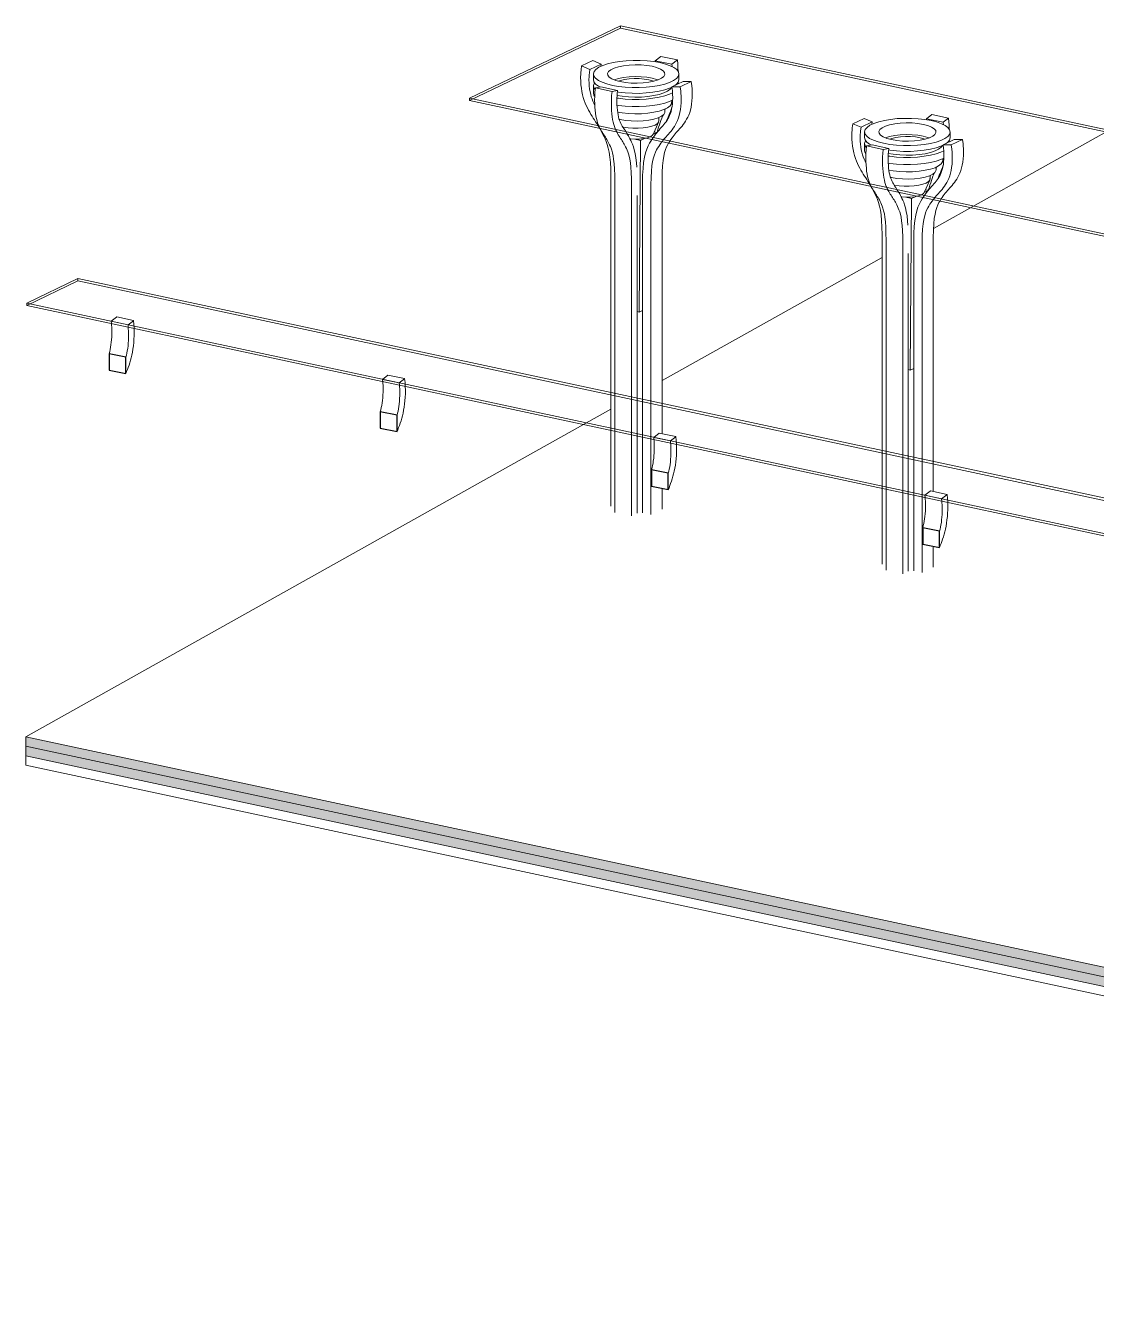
# Model space of a CAD drawing. Header units: millimetres. Extents: x -41144 to 51378, y -11813 to 34443.
# Drawn here: x -41144 to -30511, y -697 to 12104 of the extents above; entities that cross this region are included whole.
import ezdxf

# ---------------------------------------------------------------- set-up
doc = ezdxf.new("R2010")
doc.units = ezdxf.units.MM
for name, color, linetype, lineweight in [('A-FLOR', 192, 'Continuous', 9), ('A-FLOR-FNSH', 192, 'Continuous', 35), ('A-FLOR-MCUT', 51, 'Continuous', 9), ('A-FLOR-PATT', 8, 'Continuous', 35), ('A-GENM', 13, 'Continuous', 9), ('A-GLAZ-CURT', 52, 'Continuous', 9)]:
    doc.layers.add(name, color=color, linetype=linetype, lineweight=lineweight)

# ---------------------------------------------------------------- blocks, each defined once
blk = doc.blocks.new('Family8 - COLUMN-V49-3D Section 2')
at = {"layer": 'A-GENM'}
for p, q in [((-32817, 11182), (-32928, 11129)), ((-32846, 11095), (-32735, 11148)), ((-32817, 11182), (-32735, 11148)), ((-32735, 11148), (-32739, 11124)), ((-32198, 11180), (-32143, 11223)), ((-32197, 11170), (-32198, 11180)), ((-32198, 11180), (-32032, 11145)), ((-31977, 11187), (-32143, 11223)), ((-31977, 11187), (-32032, 11145)), ((-32032, 11145), (-32029, 11121)), ((-32846, 11095), (-32928, 11129)), ((-32811, 11049), (-32811, 10992)), ((-31962, 10992), (-31962, 11049)), ((-32811, 10932), (-32811, 10861)), ((-32792, 10912), (-32737, 10922)), ((-32792, 10912), (-32626, 10876)), ((-32571, 10886), (-32737, 10922)), ((-32571, 10886), (-32626, 10876)), ((-31921, 10974), (-32032, 10921)), ((-31950, 10920), (-32032, 10921)), ((-31972, 10962), (-31967, 10953)), ((-31950, 10920), (-31839, 10973)), ((-31921, 10974), (-31839, 10973)), ((-32033, 10766), (-32033, 10786)), ((-32102, 10671), (-32102, 10699)), ((-32545, 10596), (-32555, 10598)), ((-32512, 10521), (-32521, 10523)), ((-32220, 10447), (-32163, 10571)), ((-32161, 10581), (-32161, 10616)), ((-32401, 10401), (-32344, 10389)), ((-32358, 8684), (-32344, 10389)), ((-32344, 10389), (-32303, 10408)), ((-32220, 10448), (-32180, 10468)), ((-32178, 10469), (-32207, 10475)), ((-32638, 10030), (-32638, 7884)), ((-32129, 9999), (-32129, 7775)), ((-32598, 7876), (-32598, 9969)), ((-32432, 9933), (-32432, 7840)), ((-32323, 9963), (-32323, 7817)), ((-32240, 7799), (-32240, 9946)), ((-32377, 9842), (-32377, 7828)), ((-32358, 8684), (-32377, 8688)), ((-32323, 8700), (-32358, 8684)), ((-32638, 7884), (-32638, 7508)), ((-32598, 7500), (-32598, 7876)), ((-32432, 7840), (-32432, 7464)), ((-32377, 7828), (-32377, 7452)), ((-32323, 7817), (-32323, 7441)), ((-32240, 7423), (-32240, 7799)), ((-32129, 7775), (-32129, 7476)), ((-32638, 7508), (-32638, 6756)), ((-32598, 6694), (-32598, 7500)), ((-32432, 7464), (-32432, 6659)), ((-32377, 7452), (-32377, 6685)), ((-32323, 7441), (-32323, 6689)), ((-32240, 6671), (-32240, 7423)), ((-32129, 6933), (-32129, 6724))]:
    blk.add_line(p, q, dxfattribs=at)
for points in [[(-32622, 10936, 0), (-32677, 10950, 0), (-32724, 10966, 0), (-32762, 10985, 0), (-32790, 11006, 0), (-32806, 11028, 0), (-32811, 11050, 0), (-32805, 11072, 0), (-32787, 11094, 0), (-32758, 11115, 0), (-32719, 11133, 0), (-32671, 11150, 0), (-32615, 11163, 0), (-32553, 11174, 0), (-32487, 11181, 0), (-32417, 11184, 0), (-32347, 11184, 0), (-32278, 11180, 0), (-32212, 11173, 0), (-32151, 11162, 0)], [(-32545, 10973, 0), (-32590, 10985, 0), (-32627, 11000, 0), (-32654, 11017, 0), (-32668, 11036, 0), (-32671, 11055, 0), (-32660, 11073, 0), (-32638, 11091, 0), (-32605, 11107, 0), (-32563, 11120, 0), (-32512, 11130, 0), (-32457, 11137, 0), (-32398, 11140, 0), (-32338, 11138, 0), (-32281, 11133, 0), (-32228, 11124, 0)], [(-32151, 11162, 0), (-32096, 11148, 0), (-32049, 11131, 0), (-32011, 11112, 0), (-31983, 11092, 0), (-31967, 11070, 0), (-31962, 11047, 0), (-31968, 11025, 0), (-31986, 11003, 0), (-32015, 10983, 0), (-32054, 10964, 0), (-32102, 10948, 0), (-32158, 10934, 0), (-32220, 10924, 0), (-32286, 10917, 0), (-32356, 10913, 0), (-32426, 10913, 0), (-32495, 10917, 0), (-32561, 10925, 0), (-32622, 10936, 0)], [(-31972, 11119, 0), (-31973, 11148, 0), (-31977, 11187, 0)], [(-32936, 11060, 0), (-32937, 11050, 0), (-32938, 11012, 0), (-32937, 10976, 0), (-32935, 10941, 0), (-32931, 10907, 0), (-32926, 10874, 0), (-32919, 10843, 0), (-32912, 10814, 0), (-32903, 10786, 0), (-32893, 10760, 0), (-32882, 10735, 0), (-32871, 10711, 0), (-32860, 10689, 0), (-32848, 10668, 0), (-32836, 10648, 0), (-32824, 10629, 0), (-32812, 10610, 0), (-32800, 10592, 0), (-32789, 10575, 0), (-32778, 10557, 0), (-32768, 10540, 0), (-32757, 10523, 0), (-32749, 10509, 0)], [(-32928, 11129, 0), (-32934, 11089, 0), (-32936, 11060, 0)], [(-32798, 10741, 0), (-32807, 10760, 0), (-32816, 10780, 0), (-32824, 10801, 0), (-32832, 10823, 0), (-32838, 10847, 0), (-32844, 10873, 0), (-32849, 10900, 0), (-32852, 10929, 0), (-32854, 10959, 0), (-32855, 10991, 0), (-32854, 11024, 0), (-32853, 11042, 0)], [(-32853, 11042, 0), (-32851, 11059, 0), (-32846, 11095, 0)], [(-32604, 10990, 0), (-32563, 11003, 0), (-32512, 11013, 0), (-32457, 11020, 0), (-32398, 11023, 0), (-32338, 11021, 0), (-32281, 11016, 0), (-32228, 11007, 0)], [(-32228, 11124, 0), (-32183, 11112, 0), (-32146, 11097, 0), (-32119, 11080, 0), (-32105, 11062, 0), (-32103, 11043, 0), (-32113, 11024, 0), (-32135, 11006, 0), (-32168, 10990, 0), (-32210, 10977, 0), (-32261, 10967, 0), (-32316, 10960, 0), (-32375, 10958, 0), (-32435, 10959, 0), (-32492, 10964, 0), (-32545, 10973, 0)], [(-31970, 11074, 0), (-31971, 11110, 0), (-31972, 11119, 0)], [(-32811, 10993, 0), (-32806, 10971, 0), (-32790, 10949, 0), (-32762, 10928, 0), (-32747, 10920, 0)], [(-32795, 10894, 0), (-32806, 10911, 0), (-32811, 10933, 0), (-32805, 10955, 0), (-32801, 10962, 0)], [(-32798, 10839, 0), (-32796, 10869, 0), (-32792, 10912, 0)], [(-32037, 10915, 0), (-32050, 10897, 0), (-32076, 10878, 0), (-32112, 10860, 0), (-32158, 10845, 0), (-32211, 10833, 0), (-32270, 10825, 0), (-32334, 10820, 0), (-32399, 10818, 0), (-32463, 10821, 0), (-32526, 10828, 0), (-32576, 10836, 0)], [(-32576, 10830, 0), (-32575, 10848, 0), (-32571, 10886, 0)], [(-32573, 10870, 0), (-32561, 10868, 0), (-32495, 10860, 0), (-32426, 10856, 0), (-32356, 10856, 0), (-32286, 10860, 0), (-32220, 10867, 0), (-32158, 10877, 0), (-32102, 10891, 0), (-32054, 10907, 0), (-32030, 10918, 0)], [(-32561, 10977, 0), (-32541, 10984, 0), (-32501, 10994, 0), (-32455, 11000, 0), (-32405, 11003, 0), (-32355, 11003, 0), (-32306, 10999, 0), (-32261, 10992, 0)], [(-32261, 10992, 0), (-32223, 10981, 0), (-32211, 10977, 0)], [(-32228, 11007, 0), (-32183, 10995, 0), (-32168, 10990, 0)], [(-31831, 10900, 0), (-31830, 10891, 0), (-31829, 10852, 0), (-31830, 10816, 0), (-31832, 10782, 0), (-31836, 10749, 0), (-31841, 10719, 0), (-31848, 10691, 0), (-31855, 10665, 0), (-31864, 10641, 0), (-31874, 10619, 0), (-31885, 10599, 0), (-31896, 10580, 0), (-31907, 10563, 0), (-31919, 10547, 0), (-31931, 10532, 0), (-31943, 10517, 0), (-31955, 10504, 0), (-31967, 10491, 0), (-31978, 10478, 0), (-31989, 10466, 0), (-31999, 10453, 0), (-32010, 10440, 0), (-32020, 10427, 0), (-32030, 10413, 0), (-32041, 10398, 0), (-32051, 10383, 0)], [(-32032, 10921, 0), (-32027, 10883, 0), (-32025, 10865, 0)], [(-32002, 10934, 0), (-31986, 10946, 0), (-31968, 10968, 0), (-31962, 10990, 0), (-31962, 10992, 0)], [(-31942, 10847, 0), (-31944, 10878, 0), (-31950, 10920, 0)], [(-31839, 10973, 0), (-31833, 10931, 0), (-31831, 10900, 0)], [(-32799, 10829, 0), (-32806, 10840, 0), (-32811, 10862, 0)], [(-32746, 10509, 0), (-32754, 10525, 0), (-32762, 10543, 0), (-32769, 10562, 0), (-32775, 10583, 0), (-32781, 10606, 0), (-32786, 10631, 0), (-32791, 10659, 0), (-32794, 10688, 0), (-32797, 10720, 0), (-32798, 10754, 0), (-32799, 10790, 0), (-32798, 10829, 0), (-32798, 10839, 0)], [(-32632, 10803, 0), (-32632, 10793, 0), (-32633, 10755, 0), (-32632, 10719, 0), (-32631, 10685, 0), (-32628, 10653, 0), (-32625, 10623, 0), (-32620, 10596, 0), (-32615, 10570, 0), (-32609, 10547, 0), (-32603, 10526, 0), (-32596, 10507, 0), (-32588, 10490, 0), (-32580, 10474, 0)], [(-32626, 10876, 0), (-32630, 10834, 0), (-32632, 10803, 0)], [(-32024, 10861, 0), (-32054, 10847, 0), (-32102, 10831, 0), (-32158, 10817, 0), (-32220, 10807, 0), (-32286, 10799, 0), (-32356, 10796, 0), (-32426, 10796, 0), (-32495, 10800, 0), (-32561, 10808, 0), (-32577, 10810, 0)], [(-32473, 10450, 0), (-32479, 10459, 0), (-32487, 10471, 0), (-32494, 10483, 0), (-32502, 10496, 0), (-32510, 10508, 0), (-32518, 10520, 0), (-32525, 10532, 0), (-32532, 10545, 0), (-32539, 10558, 0), (-32545, 10572, 0), (-32551, 10588, 0), (-32557, 10604, 0), (-32562, 10622, 0), (-32566, 10643, 0), (-32570, 10665, 0), (-32573, 10690, 0), (-32575, 10717, 0), (-32577, 10746, 0), (-32577, 10778, 0), (-32577, 10812, 0), (-32576, 10830, 0)], [(-32023, 10790, 0), (-32054, 10776, 0), (-32102, 10760, 0), (-32158, 10746, 0), (-32220, 10735, 0), (-32286, 10728, 0), (-32356, 10725, 0), (-32426, 10725, 0), (-32495, 10729, 0), (-32561, 10737, 0), (-32577, 10739, 0)], [(-32034, 10772, 0), (-32036, 10751, 0), (-32050, 10731, 0), (-32076, 10712, 0), (-32112, 10694, 0), (-32158, 10680, 0), (-32211, 10668, 0), (-32270, 10659, 0), (-32334, 10654, 0), (-32399, 10653, 0), (-32463, 10655, 0), (-32526, 10662, 0), (-32571, 10669, 0)], [(-32025, 10865, 0), (-32024, 10847, 0), (-32023, 10813, 0), (-32024, 10782, 0), (-32026, 10752, 0), (-32029, 10725, 0), (-32034, 10700, 0), (-32040, 10676, 0), (-32046, 10655, 0), (-32054, 10636, 0), (-32062, 10619, 0), (-32071, 10603, 0), (-32080, 10587, 0), (-32090, 10573, 0), (-32101, 10559, 0), (-32112, 10546, 0), (-32123, 10532, 0), (-32135, 10519, 0), (-32147, 10506, 0), (-32159, 10492, 0), (-32170, 10479, 0), (-32182, 10465, 0), (-32194, 10450, 0), (-32205, 10435, 0), (-32217, 10419, 0)], [(-32129, 10376, 0), (-32121, 10387, 0), (-32110, 10400, 0), (-32100, 10413, 0), (-32089, 10425, 0), (-32078, 10438, 0), (-32066, 10451, 0), (-32054, 10464, 0), (-32042, 10478, 0), (-32030, 10493, 0), (-32018, 10510, 0), (-32007, 10527, 0), (-31996, 10546, 0), (-31985, 10566, 0), (-31975, 10588, 0), (-31966, 10612, 0), (-31959, 10638, 0), (-31952, 10666, 0), (-31947, 10696, 0), (-31943, 10729, 0), (-31940, 10763, 0), (-31940, 10799, 0), (-31941, 10837, 0), (-31942, 10847, 0)], [(-32102, 10673, 0), (-32103, 10665, 0), (-32113, 10647, 0), (-32135, 10629, 0), (-32168, 10613, 0), (-32210, 10600, 0), (-32261, 10590, 0), (-32316, 10583, 0), (-32375, 10580, 0), (-32435, 10582, 0), (-32492, 10587, 0), (-32545, 10596, 0)], [(-32120, 10641, 0), (-32124, 10629, 0), (-32132, 10609, 0), (-32140, 10588, 0), (-32148, 10566, 0), (-32155, 10544, 0), (-32163, 10520, 0), (-32171, 10495, 0), (-32179, 10469, 0)], [(-32095, 10703, 0), (-32101, 10688, 0), (-32102, 10684, 0)], [(-32084, 10582, 0), (-32077, 10600, 0), (-32070, 10619, 0), (-32062, 10637, 0), (-32055, 10656, 0), (-32047, 10676, 0), (-32039, 10697, 0), (-32031, 10718, 0)], [(-32749, 10509, 0), (-32747, 10505, 0), (-32737, 10487, 0), (-32726, 10468, 0), (-32716, 10448, 0), (-32705, 10426, 0), (-32694, 10403, 0), (-32683, 10377, 0), (-32673, 10347, 0), (-32663, 10312, 0), (-32655, 10271, 0), (-32648, 10224, 0), (-32643, 10169, 0), (-32639, 10104, 0), (-32638, 10030, 0)], [(-32598, 9969, 0), (-32599, 10042, 0), (-32601, 10104, 0), (-32605, 10157, 0), (-32610, 10201, 0), (-32615, 10237, 0), (-32622, 10266, 0), (-32629, 10291, 0), (-32636, 10311, 0), (-32643, 10329, 0), (-32650, 10345, 0), (-32657, 10359, 0), (-32664, 10373, 0), (-32671, 10385, 0), (-32678, 10398, 0), (-32685, 10409, 0), (-32692, 10421, 0), (-32699, 10432, 0), (-32707, 10444, 0), (-32714, 10455, 0), (-32722, 10468, 0), (-32730, 10480, 0), (-32738, 10494, 0), (-32746, 10508, 0)], [(-32162, 10587, 0), (-32163, 10571, 0), (-32176, 10556, 0), (-32199, 10541, 0), (-32232, 10529, 0), (-32272, 10519, 0), (-32318, 10513, 0), (-32368, 10509, 0), (-32418, 10510, 0), (-32467, 10514, 0), (-32512, 10521, 0)], [(-32580, 10472, 0), (-32572, 10459, 0), (-32564, 10445, 0), (-32556, 10432, 0), (-32548, 10420, 0), (-32541, 10408, 0), (-32533, 10397, 0), (-32526, 10385, 0), (-32519, 10374, 0), (-32512, 10362, 0), (-32505, 10350, 0), (-32498, 10337, 0), (-32491, 10324, 0), (-32484, 10309, 0), (-32477, 10293, 0), (-32470, 10276, 0), (-32462, 10255, 0), (-32456, 10231, 0), (-32449, 10201, 0), (-32444, 10165, 0), (-32439, 10121, 0), (-32435, 10069, 0), (-32433, 10007, 0), (-32432, 9933, 0)], [(-32381, 10122, 0), (-32384, 10166, 0), (-32390, 10216, 0), (-32397, 10258, 0), (-32405, 10295, 0), (-32414, 10325, 0), (-32423, 10350, 0), (-32432, 10371, 0), (-32440, 10388, 0), (-32448, 10404, 0), (-32456, 10419, 0), (-32463, 10433, 0), (-32471, 10446, 0), (-32473, 10450, 0)], [(-32291, 10410, 0), (-32312, 10406, 0), (-32354, 10402, 0), (-32398, 10401, 0), (-32441, 10404, 0), (-32449, 10405, 0)], [(-32231, 10398, 0), (-32241, 10383, 0), (-32254, 10361, 0), (-32267, 10335, 0), (-32281, 10303, 0), (-32293, 10265, 0), (-32303, 10221, 0), (-32312, 10170, 0), (-32318, 10111, 0), (-32322, 10043, 0), (-32323, 9963, 0)], [(-32246, 10425, 0), (-32275, 10414, 0), (-32291, 10410, 0)], [(-32218, 10451, 0), (-32227, 10437, 0), (-32246, 10425, 0)], [(-32240, 9946, 0), (-32239, 10019, 0), (-32235, 10082, 0), (-32230, 10135, 0), (-32223, 10179, 0), (-32214, 10216, 0), (-32205, 10247, 0), (-32195, 10273, 0), (-32184, 10294, 0), (-32173, 10313, 0), (-32162, 10330, 0), (-32152, 10345, 0), (-32141, 10360, 0), (-32131, 10374, 0), (-32129, 10376, 0)], [(-32217, 10419, 0), (-32229, 10401, 0), (-32231, 10398, 0)], [(-32051, 10383, 0), (-32062, 10366, 0), (-32064, 10362, 0)], [(-32064, 10362, 0), (-32073, 10347, 0), (-32084, 10326, 0), (-32094, 10300, 0), (-32104, 10269, 0), (-32112, 10232, 0), (-32119, 10188, 0), (-32125, 10135, 0), (-32128, 10072, 0), (-32129, 9999, 0)]]:
    blk.add_polyline3d(points, dxfattribs=at)
blk = doc.blocks.new('Family8 - COLUMN-V50-3D Section 2')
at = {"layer": 'A-GENM'}
for p, q in [((-34892, 11756), (-34837, 11799)), ((-34671, 11764), (-34837, 11799)), ((-35511, 11758), (-35622, 11705)), ((-35540, 11671), (-35622, 11705)), ((-35540, 11671), (-35429, 11724)), ((-35511, 11758), (-35429, 11724)), ((-35429, 11724), (-35433, 11700)), ((-34891, 11746), (-34892, 11756)), ((-34892, 11756), (-34726, 11721)), ((-34671, 11764), (-34726, 11721)), ((-34726, 11721), (-34723, 11698)), ((-35505, 11625), (-35505, 11568)), ((-34615, 11550), (-34726, 11497)), ((-34666, 11538), (-34661, 11529)), ((-34656, 11568), (-34656, 11625)), ((-34644, 11496), (-34533, 11549)), ((-34615, 11550), (-34533, 11549)), ((-35505, 11508), (-35505, 11437)), ((-35486, 11488), (-35431, 11498)), ((-35486, 11488), (-35320, 11452)), ((-35265, 11462), (-35431, 11498)), ((-35265, 11462), (-35320, 11452)), ((-34644, 11496), (-34726, 11497)), ((-34796, 11247), (-34796, 11275)), ((-34727, 11342), (-34727, 11362)), ((-35239, 11172), (-35249, 11174)), ((-34913, 11023), (-34857, 11147)), ((-34855, 11157), (-34855, 11192)), ((-35206, 11097), (-35215, 11100)), ((-34914, 11024), (-34874, 11044)), ((-34872, 11045), (-34901, 11051)), ((-35095, 10977), (-35038, 10965)), ((-35052, 9260), (-35038, 10965)), ((-35038, 10965), (-34997, 10984)), ((-35332, 10607), (-35332, 8460)), ((-35292, 8452), (-35292, 10545)), ((-35126, 10509), (-35126, 8416)), ((-35017, 10540), (-35017, 8393)), ((-34934, 8375), (-34934, 10522)), ((-34823, 10575), (-34823, 8351)), ((-35071, 10418), (-35071, 8404)), ((-35052, 9260), (-35071, 9264)), ((-35017, 9276), (-35052, 9260)), ((-35332, 8460), (-35332, 8084)), ((-35292, 8076), (-35292, 8452)), ((-35126, 8416), (-35126, 8040)), ((-35071, 8404), (-35071, 8028)), ((-35017, 8393), (-35017, 8017)), ((-34934, 7999), (-34934, 8375)), ((-34823, 8351), (-34823, 8052)), ((-35332, 8084), (-35332, 7332)), ((-35292, 7270), (-35292, 8076)), ((-35126, 8040), (-35126, 7235)), ((-35071, 8028), (-35071, 7261)), ((-35017, 8017), (-35017, 7265)), ((-34934, 7247), (-34934, 7999)), ((-34823, 7509), (-34823, 7300))]:
    blk.add_line(p, q, dxfattribs=at)
for points in [[(-35622, 11705, 0), (-35627, 11665, 0), (-35630, 11636, 0)], [(-35547, 11618, 0), (-35545, 11635, 0), (-35540, 11671, 0)], [(-35316, 11512, 0), (-35371, 11526, 0), (-35418, 11542, 0), (-35456, 11561, 0), (-35484, 11582, 0), (-35500, 11604, 0), (-35505, 11626, 0), (-35499, 11649, 0), (-35481, 11670, 0), (-35452, 11691, 0), (-35413, 11709, 0), (-35365, 11726, 0), (-35309, 11739, 0), (-35247, 11750, 0), (-35180, 11757, 0), (-35111, 11760, 0), (-35041, 11760, 0), (-34972, 11756, 0), (-34906, 11749, 0), (-34845, 11738, 0)], [(-35239, 11549, 0), (-35284, 11561, 0), (-35321, 11576, 0), (-35347, 11593, 0), (-35362, 11612, 0), (-35364, 11631, 0), (-35354, 11650, 0), (-35332, 11667, 0), (-35299, 11683, 0), (-35257, 11696, 0), (-35206, 11707, 0), (-35151, 11713, 0), (-35092, 11716, 0), (-35032, 11715, 0), (-34975, 11709, 0), (-34922, 11701, 0)], [(-34845, 11738, 0), (-34790, 11724, 0), (-34743, 11707, 0), (-34705, 11688, 0), (-34677, 11668, 0), (-34661, 11646, 0), (-34656, 11623, 0), (-34662, 11601, 0), (-34680, 11579, 0), (-34709, 11559, 0), (-34748, 11540, 0), (-34796, 11524, 0), (-34852, 11510, 0), (-34914, 11500, 0), (-34980, 11493, 0), (-35050, 11489, 0), (-35120, 11489, 0), (-35189, 11493, 0), (-35255, 11501, 0), (-35316, 11512, 0)], [(-34922, 11701, 0), (-34877, 11688, 0), (-34840, 11673, 0), (-34813, 11656, 0), (-34799, 11638, 0), (-34796, 11619, 0), (-34807, 11600, 0), (-34829, 11582, 0), (-34862, 11567, 0), (-34904, 11553, 0), (-34955, 11543, 0), (-35010, 11537, 0), (-35069, 11534, 0), (-35129, 11535, 0), (-35186, 11540, 0), (-35239, 11549, 0)], [(-34666, 11695, 0), (-34667, 11724, 0), (-34671, 11764, 0)], [(-34664, 11650, 0), (-34665, 11686, 0), (-34666, 11695, 0)], [(-35630, 11636, 0), (-35631, 11626, 0), (-35632, 11589, 0), (-35631, 11552, 0), (-35629, 11517, 0), (-35625, 11483, 0), (-35620, 11450, 0), (-35613, 11419, 0), (-35606, 11390, 0), (-35597, 11362, 0), (-35587, 11336, 0), (-35576, 11311, 0), (-35565, 11288, 0), (-35554, 11265, 0), (-35542, 11244, 0), (-35530, 11224, 0), (-35518, 11205, 0), (-35506, 11186, 0), (-35494, 11168, 0), (-35483, 11151, 0), (-35472, 11134, 0), (-35462, 11116, 0), (-35451, 11099, 0), (-35443, 11085, 0)], [(-35492, 11317, 0), (-35501, 11336, 0), (-35510, 11356, 0), (-35518, 11377, 0), (-35526, 11399, 0), (-35532, 11423, 0), (-35538, 11449, 0), (-35543, 11476, 0), (-35546, 11505, 0), (-35548, 11535, 0), (-35549, 11567, 0), (-35548, 11600, 0), (-35547, 11618, 0)], [(-35505, 11569, 0), (-35500, 11547, 0), (-35484, 11525, 0), (-35456, 11505, 0), (-35441, 11496, 0)], [(-35489, 11470, 0), (-35500, 11487, 0), (-35505, 11509, 0), (-35499, 11532, 0), (-35494, 11538, 0)], [(-35298, 11567, 0), (-35257, 11579, 0), (-35206, 11589, 0), (-35151, 11596, 0), (-35092, 11599, 0), (-35032, 11598, 0), (-34975, 11592, 0), (-34922, 11584, 0)], [(-35255, 11553, 0), (-35235, 11560, 0), (-35195, 11570, 0), (-35149, 11577, 0), (-35099, 11580, 0), (-35049, 11579, 0), (-35000, 11575, 0), (-34955, 11568, 0)], [(-34955, 11568, 0), (-34917, 11557, 0), (-34905, 11553, 0)], [(-34922, 11584, 0), (-34877, 11571, 0), (-34862, 11566, 0)], [(-34696, 11510, 0), (-34680, 11523, 0), (-34662, 11544, 0), (-34656, 11567, 0), (-34656, 11568, 0)], [(-34533, 11549, 0), (-34527, 11507, 0), (-34525, 11476, 0)], [(-35493, 11405, 0), (-35500, 11416, 0), (-35505, 11438, 0)], [(-35440, 11085, 0), (-35448, 11101, 0), (-35456, 11119, 0), (-35463, 11138, 0), (-35469, 11159, 0), (-35475, 11182, 0), (-35480, 11207, 0), (-35485, 11235, 0), (-35488, 11264, 0), (-35491, 11296, 0), (-35492, 11330, 0), (-35493, 11366, 0), (-35492, 11405, 0), (-35491, 11415, 0)], [(-35491, 11415, 0), (-35490, 11445, 0), (-35486, 11488, 0)], [(-35320, 11452, 0), (-35324, 11410, 0), (-35325, 11379, 0)], [(-34718, 11437, 0), (-34748, 11423, 0), (-34796, 11407, 0), (-34852, 11393, 0), (-34914, 11383, 0), (-34980, 11376, 0), (-35050, 11372, 0), (-35120, 11372, 0), (-35189, 11376, 0), (-35255, 11384, 0), (-35271, 11386, 0)], [(-35167, 11026, 0), (-35173, 11035, 0), (-35180, 11047, 0), (-35188, 11060, 0), (-35196, 11072, 0), (-35204, 11084, 0), (-35212, 11096, 0), (-35219, 11108, 0), (-35226, 11121, 0), (-35233, 11134, 0), (-35239, 11148, 0), (-35245, 11164, 0), (-35251, 11180, 0), (-35256, 11199, 0), (-35260, 11219, 0), (-35264, 11241, 0), (-35267, 11266, 0), (-35269, 11293, 0), (-35271, 11322, 0), (-35271, 11354, 0), (-35271, 11388, 0), (-35270, 11406, 0)], [(-34731, 11491, 0), (-34744, 11473, 0), (-34770, 11454, 0), (-34806, 11436, 0), (-34851, 11422, 0), (-34905, 11410, 0), (-34964, 11401, 0), (-35028, 11396, 0), (-35093, 11395, 0), (-35157, 11397, 0), (-35219, 11404, 0), (-35270, 11412, 0)], [(-35270, 11406, 0), (-35269, 11424, 0), (-35265, 11462, 0)], [(-35267, 11446, 0), (-35255, 11444, 0), (-35189, 11437, 0), (-35120, 11433, 0), (-35050, 11432, 0), (-34980, 11436, 0), (-34914, 11443, 0), (-34852, 11453, 0), (-34796, 11467, 0), (-34748, 11483, 0), (-34724, 11494, 0)], [(-34719, 11441, 0), (-34718, 11423, 0), (-34717, 11389, 0), (-34718, 11358, 0), (-34720, 11328, 0), (-34723, 11301, 0), (-34728, 11276, 0), (-34734, 11253, 0), (-34740, 11232, 0), (-34748, 11213, 0), (-34756, 11195, 0), (-34765, 11179, 0), (-34774, 11164, 0), (-34784, 11149, 0), (-34795, 11135, 0), (-34806, 11122, 0), (-34817, 11109, 0), (-34829, 11095, 0), (-34841, 11082, 0), (-34853, 11068, 0), (-34864, 11055, 0), (-34876, 11041, 0), (-34887, 11026, 0), (-34899, 11011, 0), (-34911, 10995, 0)], [(-34823, 10952, 0), (-34815, 10963, 0), (-34804, 10976, 0), (-34794, 10989, 0), (-34783, 11001, 0), (-34772, 11014, 0), (-34760, 11027, 0), (-34748, 11040, 0), (-34736, 11055, 0), (-34724, 11070, 0), (-34712, 11086, 0), (-34701, 11103, 0), (-34690, 11122, 0), (-34679, 11142, 0), (-34669, 11164, 0), (-34660, 11188, 0), (-34652, 11214, 0), (-34646, 11242, 0), (-34641, 11273, 0), (-34637, 11305, 0), (-34634, 11339, 0), (-34634, 11375, 0), (-34635, 11414, 0), (-34636, 11423, 0)], [(-34525, 11476, 0), (-34524, 11467, 0), (-34523, 11428, 0), (-34523, 11392, 0), (-34526, 11358, 0), (-34530, 11326, 0), (-34535, 11295, 0), (-34542, 11267, 0), (-34549, 11241, 0), (-34558, 11217, 0), (-34568, 11195, 0), (-34579, 11175, 0), (-34590, 11156, 0), (-34601, 11139, 0), (-34613, 11123, 0), (-34625, 11108, 0), (-34637, 11094, 0), (-34649, 11080, 0), (-34661, 11067, 0), (-34672, 11054, 0), (-34683, 11042, 0), (-34693, 11029, 0), (-34704, 11016, 0), (-34714, 11003, 0), (-34724, 10989, 0), (-34735, 10975, 0), (-34745, 10959, 0)], [(-34726, 11497, 0), (-34721, 11459, 0), (-34719, 11441, 0)], [(-34636, 11423, 0), (-34638, 11454, 0), (-34644, 11496, 0)], [(-35325, 11379, 0), (-35326, 11369, 0), (-35327, 11331, 0), (-35326, 11295, 0), (-35325, 11261, 0), (-35322, 11229, 0), (-35319, 11199, 0), (-35314, 11172, 0), (-35309, 11147, 0), (-35303, 11123, 0), (-35297, 11102, 0), (-35290, 11083, 0), (-35282, 11066, 0), (-35274, 11050, 0)], [(-34717, 11367, 0), (-34748, 11352, 0), (-34796, 11336, 0), (-34852, 11322, 0), (-34914, 11312, 0), (-34980, 11305, 0), (-35050, 11301, 0), (-35120, 11301, 0), (-35189, 11305, 0), (-35255, 11313, 0), (-35271, 11315, 0)], [(-34728, 11348, 0), (-34730, 11328, 0), (-34744, 11307, 0), (-34770, 11288, 0), (-34806, 11271, 0), (-34851, 11256, 0), (-34905, 11244, 0), (-34964, 11235, 0), (-35028, 11230, 0), (-35093, 11229, 0), (-35157, 11231, 0), (-35219, 11238, 0), (-35265, 11245, 0)], [(-34789, 11279, 0), (-34795, 11264, 0), (-34796, 11260, 0)], [(-34778, 11158, 0), (-34771, 11176, 0), (-34764, 11195, 0), (-34756, 11213, 0), (-34749, 11233, 0), (-34741, 11252, 0), (-34733, 11273, 0), (-34725, 11294, 0)], [(-34796, 11250, 0), (-34796, 11242, 0), (-34807, 11223, 0), (-34829, 11205, 0), (-34862, 11189, 0), (-34904, 11176, 0), (-34955, 11166, 0), (-35010, 11159, 0), (-35069, 11156, 0), (-35129, 11158, 0), (-35186, 11163, 0), (-35239, 11172, 0)], [(-34856, 11164, 0), (-34857, 11147, 0), (-34870, 11132, 0), (-34893, 11117, 0), (-34926, 11105, 0), (-34966, 11095, 0), (-35012, 11089, 0), (-35062, 11086, 0), (-35112, 11086, 0), (-35161, 11090, 0), (-35206, 11097, 0)], [(-34813, 11217, 0), (-34818, 11205, 0), (-34826, 11185, 0), (-34834, 11164, 0), (-34842, 11142, 0), (-34849, 11120, 0), (-34857, 11096, 0), (-34865, 11072, 0), (-34873, 11045, 0)], [(-35443, 11085, 0), (-35441, 11082, 0), (-35431, 11063, 0), (-35420, 11044, 0), (-35410, 11024, 0), (-35399, 11002, 0), (-35388, 10979, 0), (-35377, 10953, 0), (-35367, 10923, 0), (-35357, 10888, 0), (-35349, 10848, 0), (-35342, 10800, 0), (-35336, 10745, 0), (-35333, 10681, 0), (-35332, 10607, 0)], [(-35292, 10545, 0), (-35293, 10618, 0), (-35295, 10681, 0), (-35299, 10733, 0), (-35304, 10777, 0), (-35309, 10813, 0), (-35316, 10843, 0), (-35322, 10867, 0), (-35330, 10887, 0), (-35337, 10905, 0), (-35344, 10921, 0), (-35351, 10935, 0), (-35358, 10949, 0), (-35365, 10962, 0), (-35372, 10974, 0), (-35379, 10985, 0), (-35386, 10997, 0), (-35393, 11008, 0), (-35401, 11020, 0), (-35408, 11031, 0), (-35416, 11044, 0), (-35424, 11057, 0), (-35432, 11070, 0), (-35440, 11084, 0)], [(-35274, 11049, 0), (-35266, 11035, 0), (-35258, 11021, 0), (-35250, 11008, 0), (-35242, 10996, 0), (-35235, 10984, 0), (-35227, 10973, 0), (-35220, 10961, 0), (-35213, 10950, 0), (-35206, 10938, 0), (-35199, 10926, 0), (-35192, 10913, 0), (-35185, 10900, 0), (-35178, 10885, 0), (-35171, 10869, 0), (-35164, 10852, 0), (-35156, 10832, 0), (-35150, 10807, 0), (-35143, 10777, 0), (-35138, 10741, 0), (-35133, 10698, 0), (-35129, 10645, 0), (-35127, 10583, 0), (-35126, 10509, 0)], [(-35075, 10698, 0), (-35078, 10742, 0), (-35084, 10792, 0), (-35091, 10835, 0), (-35099, 10871, 0), (-35108, 10901, 0), (-35117, 10926, 0), (-35126, 10947, 0), (-35134, 10964, 0), (-35142, 10980, 0), (-35149, 10995, 0), (-35157, 11009, 0), (-35165, 11022, 0), (-35167, 11026, 0)], [(-34912, 11027, 0), (-34921, 11014, 0), (-34940, 11001, 0)], [(-34985, 10987, 0), (-35006, 10983, 0), (-35048, 10978, 0), (-35091, 10977, 0), (-35135, 10980, 0), (-35143, 10981, 0)], [(-34925, 10974, 0), (-34935, 10959, 0), (-34948, 10937, 0), (-34961, 10911, 0), (-34975, 10879, 0), (-34987, 10841, 0), (-34997, 10798, 0), (-35006, 10747, 0), (-35012, 10687, 0), (-35016, 10619, 0), (-35017, 10540, 0)], [(-34940, 11001, 0), (-34969, 10990, 0), (-34985, 10987, 0)], [(-34934, 10522, 0), (-34933, 10595, 0), (-34929, 10658, 0), (-34924, 10711, 0), (-34917, 10755, 0), (-34908, 10793, 0), (-34899, 10823, 0), (-34889, 10849, 0), (-34878, 10870, 0), (-34867, 10889, 0), (-34856, 10906, 0), (-34846, 10921, 0), (-34835, 10936, 0), (-34825, 10950, 0), (-34823, 10952, 0)], [(-34911, 10995, 0), (-34923, 10978, 0), (-34925, 10974, 0)], [(-34758, 10939, 0), (-34767, 10924, 0), (-34778, 10902, 0), (-34788, 10876, 0), (-34798, 10846, 0), (-34806, 10809, 0), (-34813, 10764, 0), (-34818, 10711, 0), (-34822, 10648, 0), (-34823, 10575, 0)], [(-34745, 10959, 0), (-34756, 10942, 0), (-34758, 10939, 0)]]:
    blk.add_polyline3d(points, dxfattribs=at)
blk = doc.blocks.new('Family8 - COLUMN-249135-3D Section 2')
at = {"layer": 'A-GENM'}
for p, q in [((-29518, 6863), (-29465, 6905)), ((-29516, 6840), (-29518, 6863)), ((-29518, 6863), (-29352, 6828)), ((-29465, 6905), (-29464, 6906)), ((-29298, 6870), (-29464, 6906)), ((-29299, 6869), (-29352, 6828)), ((-29352, 6828), (-29350, 6805)), ((-29298, 6870), (-29299, 6869))]:
    blk.add_line(p, q, dxfattribs=at)
at = {"layer": 'A-GENM', "lineweight": 25}
for p, q in [((-29540, 6541), (-29540, 6379)), ((-29374, 6506), (-29540, 6541)), ((-29374, 6344), (-29374, 6506)), ((-29540, 6379), (-29374, 6344))]:
    blk.add_line(p, q, dxfattribs=at)
at = {"layer": 'A-GENM'}
for points in [[(-29540, 6541, 0), (-29534, 6562, 0), (-29530, 6583, 0), (-29525, 6605, 0), (-29522, 6629, 0), (-29518, 6654, 0), (-29516, 6680, 0), (-29514, 6708, 0), (-29513, 6737, 0), (-29513, 6767, 0), (-29513, 6798, 0), (-29515, 6830, 0), (-29516, 6840, 0)], [(-29350, 6805, 0), (-29349, 6795, 0), (-29347, 6763, 0), (-29347, 6732, 0), (-29347, 6702, 0), (-29348, 6673, 0), (-29350, 6645, 0), (-29352, 6618, 0), (-29355, 6593, 0), (-29359, 6570, 0), (-29364, 6547, 0), (-29368, 6526, 0), (-29374, 6506, 0)], [(-29374, 6344, 0), (-29366, 6363, 0), (-29358, 6384, 0), (-29350, 6405, 0), (-29342, 6428, 0), (-29334, 6451, 0), (-29327, 6476, 0), (-29320, 6501, 0), (-29314, 6528, 0), (-29308, 6557, 0), (-29303, 6587, 0), (-29299, 6619, 0), (-29295, 6651, 0), (-29293, 6685, 0), (-29291, 6720, 0), (-29291, 6757, 0), (-29292, 6792, 0)], [(-29292, 6792, 0), (-29292, 6794, 0), (-29294, 6832, 0), (-29298, 6870, 0)]]:
    blk.add_polyline3d(points, dxfattribs=at)
blk = doc.blocks.new('System Panel - Glazed-249321-3D Section 2')
at = {"layer": 'A-GLAZ-CURT'}
for p, q in [((-35237, 12104), (-36737, 11385)), ((-36737, 11362), (-35237, 12080)), ((-22681, 9419), (-35237, 12104)), ((-35237, 12080), (-35237, 12104)), ((-35237, 12080), (-22681, 9395)), ((-36737, 11385), (-24181, 8700)), ((-36737, 11385), (-36737, 11362)), ((-24181, 8676), (-36737, 11362)), ((-24181, 8700), (-22681, 9419)), ((-22681, 9395), (-24181, 8676)), ((-22681, 9395), (-22681, 9419)), ((-24181, 8676), (-24181, 8700))]:
    blk.add_line(p, q, dxfattribs=at)
blk = doc.blocks.new('System Panel - Glazed-V51-3D Section 2')
at = {"layer": 'A-GLAZ-CURT'}
for p, q in [((-40625, 9592), (-41134, 9349)), ((-41134, 9325), (-40625, 9569)), ((-40625, 9569), (-40625, 9592)), ((-28070, 6907), (-40625, 9592)), ((-40625, 9569), (-28070, 6883)), ((-28578, 6663), (-28070, 6907)), ((-28070, 6883), (-28578, 6640)), ((-28070, 6907), (-28070, 6883))]:
    blk.add_line(p, q, dxfattribs=at)
at = {"layer": 'A-GLAZ-CURT', "lineweight": 18}
for p, q in [((-28578, 6663), (-41134, 9349)), ((-41134, 9349), (-41134, 9325)), ((-41134, 9325), (-28578, 6640)), ((-28578, 6640), (-28578, 6663))]:
    blk.add_line(p, q, dxfattribs=at)

msp = doc.modelspace()

# ---------------------------------------------------------------- hatches: boundary and pattern name
at = {"layer": 'A-FLOR-PATT', "lineweight": 9}
h = msp.add_hatch(dxfattribs=at)
h.set_pattern_fill('FP_2', color=256, style=0, pattern_type=2)
h.set_pattern_definition([(347.928, (15427.83, 18673.52), (675.83733, 47.96564), [28.509, -489.832, -3282.826]), (347.928, (15427.83, 18673.52), (675.83733, 47.96564), [-518.341, 28.509, -489.832, -2764.485]), (347.928, (15427.83, 18673.52), (675.83733, 47.96564), [-1036.682, 28.509, -1008.173, -1727.803]), (347.928, (15427.83, 18673.52), (675.83733, 47.96564), [-2073.364, 28.509, -489.832, -1209.462]), (347.928, (15427.83, 18673.52), (675.83733, 47.96564), [-2591.705, 28.509, -317.052, -863.902]), (347.928, (15427.83, 18673.52), (675.83733, 47.96564), [-2937.266, 28.509, -835.393]), (114.569, (15681.27, 18715.57), (-484.24316, 674.17732), [33.525, -576.015, -3860.418]), (114.569, (15681.27, 18715.57), (-484.24316, 674.17732), [-609.54, 33.525, -576.015, -3250.878]), (114.569, (15681.27, 18715.57), (-484.24316, 674.17732), [-1219.079, 33.525, -1185.555, -2031.799]), (114.569, (15681.27, 18715.57), (-484.24316, 674.17732), [-2438.159, 33.525, -576.015, -1422.259]), (114.569, (15681.27, 18715.57), (-484.24316, 674.17732), [-3047.698, 33.525, -372.835, -1015.899]), (114.569, (15681.27, 18715.57), (-484.24316, 674.17732), [-3454.058, 33.525, -982.375]), (240.39, (15765.75, 19082.52), (-191.5908, -722.1439), [28.211, -484.721, -3248.569]), (240.39, (15765.75, 19082.52), (-191.5908, -722.1439), [-512.932, 28.211, -484.721, -2735.637]), (240.39, (15765.75, 19082.52), (-191.5908, -722.1439), [-1025.864, 28.211, -997.653, -1709.773]), (240.39, (15765.75, 19082.52), (-191.5908, -722.1439), [-2051.728, 28.211, -484.721, -1196.841]), (240.39, (15765.75, 19082.52), (-191.5908, -722.1439), [-2564.66, 28.211, -313.743, -854.887]), (240.39, (15765.75, 19082.52), (-191.5908, -722.1439), [-2906.615, 28.211, -826.675])])
h.paths.add_polyline_path([(-15647, -507), (-15647, -412), (-41144, 5041), (-41144, 4946), (-15787, -477)], flags=0)
at = {"layer": 'A-FLOR-PATT'}
msp.add_hatch(color=256, dxfattribs=at).paths.add_polyline_path([(-15647, -602), (-15647, -507), (-41144, 4946), (-41144, 4851), (-15787, -572)], flags=0)

# ---------------------------------------------------------------- linework, layer by layer
at = {"layer": 'A-FLOR'}
for p, q in [((-29321, 11660), (-32127, 10089)), ((-32638, 9803), (-34823, 8580)), ((-35332, 8295), (-41144, 5041))]:
    msp.add_line(p, q, dxfattribs=at)
at = {"layer": 'A-FLOR-FNSH', "color": 1, "lineweight": 18}
for p, q in [((-15647, -412), (-41144, 5041)), ((-41144, 5041), (-41144, 4757)), ((-41144, 4757), (-15647, -697))]:
    msp.add_line(p, q, dxfattribs=at)
at = {"layer": 'A-FLOR-MCUT'}
for p, q in [((-15647, -507), (-41144, 4946)), ((-15647, -602), (-41144, 4851))]:
    msp.add_line(p, q, dxfattribs=at)

# ---------------------------------------------------------------- block references
at = {"layer": 'A-GENM'}
for name, p in [('Family8 - COLUMN-V50-3D Section 2', (0, 0)), ('Family8 - COLUMN-V49-3D Section 2', (0, 0)), ('Family8 - COLUMN-249135-3D Section 2', (-10776, 2305)), ('Family8 - COLUMN-249135-3D Section 2', (-8082, 1728)), ('Family8 - COLUMN-249135-3D Section 2', (-5388, 1152)), ('Family8 - COLUMN-249135-3D Section 2', (-2694, 576))]:
    msp.add_blockref(name, p, dxfattribs=at)
at = {"layer": 'A-GLAZ-CURT'}
for name in ['System Panel - Glazed-249321-3D Section 2', 'System Panel - Glazed-V51-3D Section 2']:
    msp.add_blockref(name, (0, 0), dxfattribs=at)

doc.saveas('drawing.dxf')
